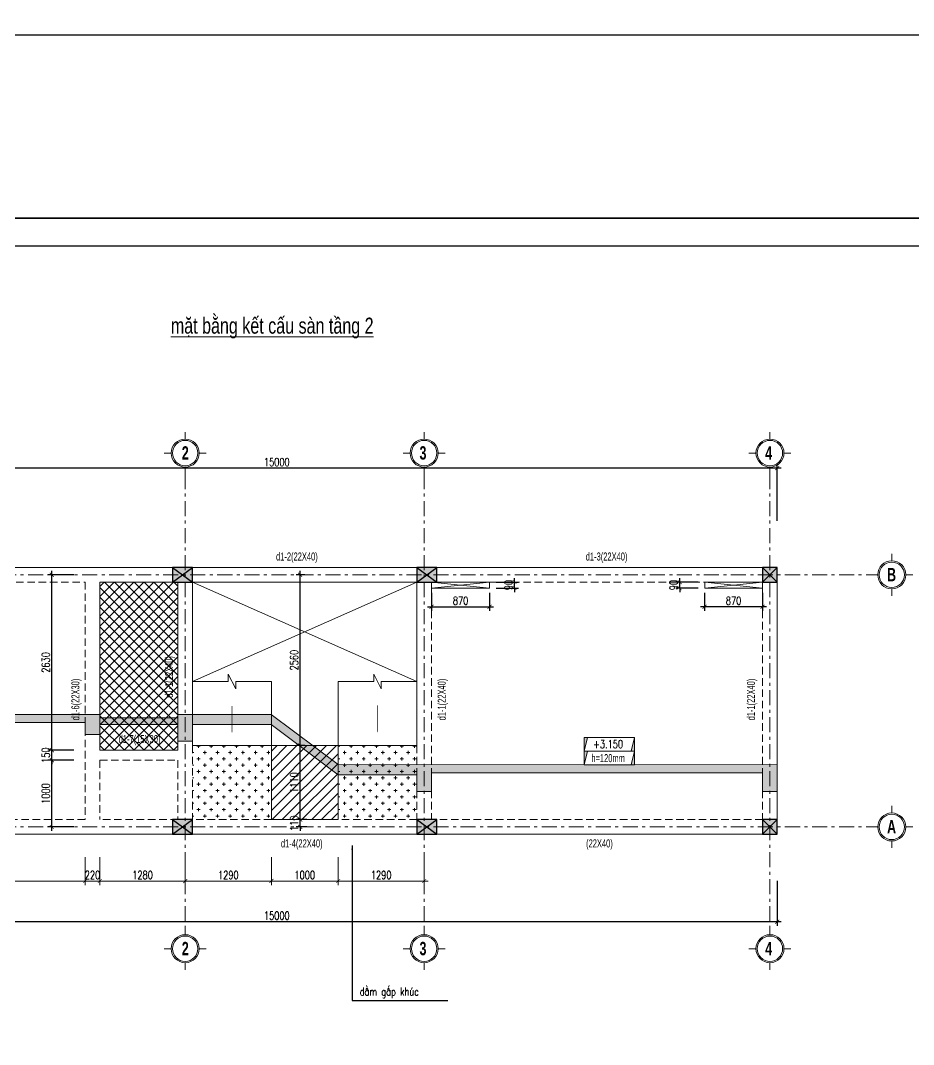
# Model space of a CAD drawing. Extents: x -2098986 to 943, y -1296280 to 73591.
# Drawn here: x -1839062 to -1825683, y -1156617 to -1141266 of the extents above; entities that cross this region are included whole.
import ezdxf
from ezdxf.enums import TextEntityAlignment as Align

# ---------------------------------------------------------------- set-up
doc = ezdxf.new("R2010")
doc.units = 0
doc.header["$LTSCALE"] = 150
doc.header["$PDMODE"] = 35
for name, pattern in [('_Tim', [9, 5, -1.5, 1, -1.5]), ('HIDDEN', [0.375, 0.25, -0.125]), ('KC.QDC A3$0$CONTINOUS', [0])]:
    doc.linetypes.add(name, pattern=pattern)
doc.layers.get('0').update_dxf_attribs({"lineweight": 18})
doc.layers.get('Defpoints').update_dxf_attribs({"lineweight": 18})
for name, color, linetype, lineweight in [('05.Text', 253, 'Continuous', 18), ('11.Khung bo', 32, 'Continuous', 50), ('12.Khung', 36, 'Continuous', 25), ('KCVN-THAY', 7, 'Continuous', 25), ('LS-CAT', 30, 'Continuous', 20), ('LS-DIM', 251, 'Continuous', 13), ('LS-HATCH', 147, 'Continuous', 9), ('LS-TEXT', 60, 'Continuous', 20), ('LS-THAY', 7, 'Continuous', 20), ('LS-TRUC', 108, '_Tim', 9)]:
    doc.layers.add(name, color=color, linetype=linetype, lineweight=lineweight)
doc.layers.add('DIM', color=1, linetype='Continuous')
doc.layers.add('HATCH', color=8, linetype='Continuous')
doc.layers.add('Tpl_Bound', color=1, linetype='Continuous', plot=False)
doc.styles.add('AVANTHB', font='')
doc.styles.add('KCVN-LEADER', font='vnromadi.shx', dxfattribs={"width": 0.7, "height": 4})
doc.styles.add('vnsimpli', font='vnsimli.shx', dxfattribs={"width": 0.75})
doc.styles.get('AVANTHB').set_extended_font_data('.VnAvantH', bold=True)
doc.dimstyles.new('D100(120)', dxfattribs={"dimtxt": 120, "dimasz": 60, "dimexe": 60, "dimexo": 0, "dimgap": 30, "dimtad": 1, "dimdec": 0, "dimdsep": 46, "dimtxsty": 'vnsimpli', "dimblk": 'ARCHTICK', "dimcen": 0, "dimdle": 60, "dimclrd": 256, "dimclre": 256, "dimclrt": 60, "dimadec": 0, "dimazin": 0, "dimtfac": 1, "dimtdec": 0, "dimtix": 1, "dimtmove": 0, "dimatfit": 3, "dimfxl": 1, "dimarcsym": 0})

# ---------------------------------------------------------------- blocks, each defined once
blk = doc.blocks.new('*U4')
at = {"layer": 'KCVN-THAY', "color": 140}
blk.add_lwpolyline([(214871.76, 86966.68), (215381.8, 86966.68), (215381.8, 86579.68), (214871.76, 86579.68)], close=True, dxfattribs=at)
blk = doc.blocks.new('100')
at = {"layer": '11.Khung bo', "const_width": 26.7}
blk.add_lwpolyline([(1860913, -945240), (1860913, -916940), (1896063, -916940), (1896063, -945240)], close=True, dxfattribs=at)
blk.add_lwpolyline([(1860913, -945240), (1860913, -916940), (1896063, -916940), (1896063, -945240)], close=True, dxfattribs=at)
blk.add_lwpolyline([(1860913, -945240), (1860913, -916940), (1896063, -916940), (1896063, -945240)], close=True, dxfattribs=at)
at = {"layer": '12.Khung'}
blk.add_lwpolyline([(1901579, -945940), (1901579, -916240), (1859580, -916240), (1859580, -945940)], close=True, dxfattribs=at)
blk.add_lwpolyline([(1901579, -945940), (1901579, -916240), (1859580, -916240), (1859580, -945940)], close=True, dxfattribs=at)
blk.add_lwpolyline([(1901579, -945940), (1901579, -916240), (1859580, -916240), (1859580, -945940)], close=True, dxfattribs=at)
blk = doc.blocks.new('DANHTRUC')
for p, q in [((980383, -947347), (980383, -947137)), ((979963, -947767), (979753, -947767)), ((980803, -947767), (981013, -947767)), ((980383, -948187), (980383, -948397))]:
    blk.add_line(p, q)
for radius in [420, 380]:
    blk.add_circle((980383, -947767), radius)
blk = doc.blocks.new('_ArchTick')
at = {"layer": 'DIM', "color": 0, "const_width": 0.15}
blk.add_lwpolyline([(-0.5, -0.5), (0.5, 0.5)], dxfattribs=at)
blk = doc.blocks.new('*D734')
at = {"layer": 'Defpoints', "color": 0, "transparency": 16777216}
for p in [(-1939457, -1050604), (-1939457, -1051394), (-1924457, -1051394)]:
    blk.add_point(p, dxfattribs=at)
at = {"layer": 'LS-DIM', "lineweight": -2, "transparency": 16777216}
for p, q in [((-1924397, -1050604), (-1939517, -1050604)), ((-1939457, -1051394), (-1939457, -1050544)), ((-1924457, -1051394), (-1924457, -1050544))]:
    blk.add_line(p, q, dxfattribs=at)
at = {"layer": 'LS-DIM', "lineweight": -2, "transparency": 16777216, "xscale": 60, "yscale": 60, "zscale": 60, "rotation": 180}
blk.add_blockref('_ArchTick', (-1939457, -1050604), dxfattribs=at)
at = {"layer": 'LS-DIM', "lineweight": -2, "transparency": 16777216, "xscale": 60, "yscale": 60, "zscale": 60}
blk.add_blockref('_ArchTick', (-1924457, -1050604), dxfattribs=at)
at = {"layer": 'LS-DIM', "color": 60, "transparency": 16777216, "insert": (-1931956, -1050514), "char_height": 120, "attachment_point": 5, "style": 'vnsimpli'}
blk.add_mtext('15000', dxfattribs=at)
blk = doc.blocks.new('*D744')
at = {"layer": 'Defpoints', "color": 0, "transparency": 16777216}
for p in [(-1939457, -1056794), (-1924457, -1056794), (-1939457, -1057404)]:
    blk.add_point(p, dxfattribs=at)
at = {"layer": 'LS-DIM', "lineweight": -2, "transparency": 16777216}
for p, q in [((-1939457, -1056794), (-1939457, -1057464)), ((-1924457, -1056794), (-1924457, -1057464)), ((-1924397, -1057404), (-1939517, -1057404))]:
    blk.add_line(p, q, dxfattribs=at)
at = {"layer": 'LS-DIM', "lineweight": -2, "transparency": 16777216, "xscale": 60, "yscale": 60, "zscale": 60, "rotation": 180}
blk.add_blockref('_ArchTick', (-1939457, -1057404), dxfattribs=at)
at = {"layer": 'LS-DIM', "lineweight": -2, "transparency": 16777216, "xscale": 60, "yscale": 60, "zscale": 60}
blk.add_blockref('_ArchTick', (-1924457, -1057404), dxfattribs=at)
at = {"layer": 'LS-DIM', "color": 60, "transparency": 16777216, "insert": (-1931956, -1057314), "char_height": 120, "attachment_point": 5, "style": 'vnsimpli'}
blk.add_mtext('15000', dxfattribs=at)
blk = doc.blocks.new('*D1244')
at = {"layer": 'Defpoints', "color": 0, "transparency": 16777216}
for p in [(-2059151, -1056088), (-2054631, -1056088), (-2054631, -1056447)]:
    blk.add_point(p, dxfattribs=at)
at = {"layer": 'LS-DIM', "linetype": 'KC.QDC A3$0$CONTINOUS', "lineweight": -2, "transparency": 16777216}
blk.add_line((-2059151, -1056088), (-2059151, -1056507), dxfattribs=at)
at = {"layer": 'LS-DIM', "lineweight": -2, "transparency": 16777216}
blk.add_line((-2054631, -1056088), (-2054631, -1056507), dxfattribs=at)
at = {"layer": 'LS-DIM', "linetype": 'Continuous', "lineweight": -2, "transparency": 16777216}
blk.add_line((-2059211, -1056447), (-2054571, -1056447), dxfattribs=at)
at = {"layer": 'LS-DIM', "lineweight": -2, "transparency": 16777216, "xscale": 60, "yscale": 60, "zscale": 60, "rotation": 180}
blk.add_blockref('_ArchTick', (-2059151, -1056447), dxfattribs=at)
at = {"layer": 'LS-DIM', "lineweight": -2, "transparency": 16777216, "xscale": 60, "yscale": 60, "zscale": 60}
blk.add_blockref('_ArchTick', (-2054631, -1056447), dxfattribs=at)
at = {"layer": 'LS-DIM', "color": 60, "transparency": 16777216, "insert": (-2056891, -1056357), "char_height": 120, "attachment_point": 5, "style": 'vnsimpli'}
blk.add_mtext('4520', dxfattribs=at)
blk = doc.blocks.new('*D1245')
at = {"layer": 'Defpoints', "color": 0, "transparency": 16777216}
for p in [(-2054631, -1056088), (-2054411, -1056088), (-2054411, -1056447)]:
    blk.add_point(p, dxfattribs=at)
at = {"layer": 'LS-DIM', "linetype": 'KC.QDC A3$0$CONTINOUS', "lineweight": -2, "transparency": 16777216}
blk.add_line((-2054631, -1056088), (-2054631, -1056507), dxfattribs=at)
at = {"layer": 'LS-DIM', "lineweight": -2, "transparency": 16777216}
blk.add_line((-2054411, -1056088), (-2054411, -1056507), dxfattribs=at)
at = {"layer": 'LS-DIM', "linetype": 'Continuous', "lineweight": -2, "transparency": 16777216}
for p, q in [((-2054631, -1056447), (-2054691, -1056447)), ((-2054631, -1056447), (-2054411, -1056447)), ((-2054411, -1056447), (-2054351, -1056447))]:
    blk.add_line(p, q, dxfattribs=at)
at = {"layer": 'LS-DIM', "lineweight": -2, "transparency": 16777216, "xscale": 60, "yscale": 60, "zscale": 60}
blk.add_blockref('_ArchTick', (-2054631, -1056447), dxfattribs=at)
at = {"layer": 'LS-DIM', "lineweight": -2, "transparency": 16777216, "xscale": 60, "yscale": 60, "zscale": 60, "rotation": 180}
blk.add_blockref('_ArchTick', (-2054411, -1056447), dxfattribs=at)
at = {"layer": 'LS-DIM', "color": 60, "transparency": 16777216, "insert": (-2054521, -1056357), "char_height": 120, "attachment_point": 5, "style": 'vnsimpli'}
blk.add_mtext('220', dxfattribs=at)
blk = doc.blocks.new('*D1246')
at = {"layer": 'Defpoints', "color": 0, "transparency": 16777216}
for p in [(-2054411, -1056088), (-2053131, -1056088), (-2053131, -1056447)]:
    blk.add_point(p, dxfattribs=at)
at = {"layer": 'LS-DIM', "linetype": 'KC.QDC A3$0$CONTINOUS', "lineweight": -2, "transparency": 16777216}
blk.add_line((-2054411, -1056088), (-2054411, -1056507), dxfattribs=at)
at = {"layer": 'LS-DIM', "lineweight": -2, "transparency": 16777216}
blk.add_line((-2053131, -1056088), (-2053131, -1056507), dxfattribs=at)
at = {"layer": 'LS-DIM', "linetype": 'Continuous', "lineweight": -2, "transparency": 16777216}
blk.add_line((-2054471, -1056447), (-2053071, -1056447), dxfattribs=at)
at = {"layer": 'LS-DIM', "lineweight": -2, "transparency": 16777216, "xscale": 60, "yscale": 60, "zscale": 60, "rotation": 180}
blk.add_blockref('_ArchTick', (-2054411, -1056447), dxfattribs=at)
at = {"layer": 'LS-DIM', "lineweight": -2, "transparency": 16777216, "xscale": 60, "yscale": 60, "zscale": 60}
blk.add_blockref('_ArchTick', (-2053131, -1056447), dxfattribs=at)
at = {"layer": 'LS-DIM', "color": 60, "transparency": 16777216, "insert": (-2053771, -1056357), "char_height": 120, "attachment_point": 5, "style": 'vnsimpli'}
blk.add_mtext('1280', dxfattribs=at)
blk = doc.blocks.new('*D1247')
at = {"layer": 'Defpoints', "color": 0, "transparency": 16777216}
for p in [(-2053131, -1056088), (-2051841, -1056088), (-2051841, -1056447)]:
    blk.add_point(p, dxfattribs=at)
at = {"layer": 'LS-DIM', "linetype": 'KC.QDC A3$0$CONTINOUS', "lineweight": -2, "transparency": 16777216}
blk.add_line((-2053131, -1056088), (-2053131, -1056507), dxfattribs=at)
at = {"layer": 'LS-DIM', "lineweight": -2, "transparency": 16777216}
blk.add_line((-2051841, -1056088), (-2051841, -1056507), dxfattribs=at)
at = {"layer": 'LS-DIM', "linetype": 'Continuous', "lineweight": -2, "transparency": 16777216}
blk.add_line((-2053191, -1056447), (-2051781, -1056447), dxfattribs=at)
at = {"layer": 'LS-DIM', "lineweight": -2, "transparency": 16777216, "xscale": 60, "yscale": 60, "zscale": 60, "rotation": 180}
blk.add_blockref('_ArchTick', (-2053131, -1056447), dxfattribs=at)
at = {"layer": 'LS-DIM', "lineweight": -2, "transparency": 16777216, "xscale": 60, "yscale": 60, "zscale": 60}
blk.add_blockref('_ArchTick', (-2051841, -1056447), dxfattribs=at)
at = {"layer": 'LS-DIM', "color": 60, "transparency": 16777216, "insert": (-2052486, -1056357), "char_height": 120, "attachment_point": 5, "style": 'vnsimpli'}
blk.add_mtext('1290', dxfattribs=at)
blk = doc.blocks.new('*D1248')
at = {"layer": 'Defpoints', "color": 0, "transparency": 16777216}
for p in [(-2051841, -1056088), (-2050841, -1056088), (-2050841, -1056447)]:
    blk.add_point(p, dxfattribs=at)
at = {"layer": 'LS-DIM', "linetype": 'KC.QDC A3$0$CONTINOUS', "lineweight": -2, "transparency": 16777216}
blk.add_line((-2051841, -1056088), (-2051841, -1056507), dxfattribs=at)
at = {"layer": 'LS-DIM', "lineweight": -2, "transparency": 16777216}
blk.add_line((-2050841, -1056088), (-2050841, -1056507), dxfattribs=at)
at = {"layer": 'LS-DIM', "linetype": 'Continuous', "lineweight": -2, "transparency": 16777216}
blk.add_line((-2051901, -1056447), (-2050781, -1056447), dxfattribs=at)
at = {"layer": 'LS-DIM', "lineweight": -2, "transparency": 16777216, "xscale": 60, "yscale": 60, "zscale": 60, "rotation": 180}
blk.add_blockref('_ArchTick', (-2051841, -1056447), dxfattribs=at)
at = {"layer": 'LS-DIM', "lineweight": -2, "transparency": 16777216, "xscale": 60, "yscale": 60, "zscale": 60}
blk.add_blockref('_ArchTick', (-2050841, -1056447), dxfattribs=at)
at = {"layer": 'LS-DIM', "color": 60, "transparency": 16777216, "insert": (-2051341, -1056357), "char_height": 120, "attachment_point": 5, "style": 'vnsimpli'}
blk.add_mtext('1000', dxfattribs=at)
blk = doc.blocks.new('*D1249')
at = {"layer": 'Defpoints', "color": 0, "transparency": 16777216}
for p in [(-2050841, -1056088), (-2049551, -1056088), (-2049551, -1056447)]:
    blk.add_point(p, dxfattribs=at)
at = {"layer": 'LS-DIM', "linetype": 'KC.QDC A3$0$CONTINOUS', "lineweight": -2, "transparency": 16777216}
blk.add_line((-2050841, -1056088), (-2050841, -1056507), dxfattribs=at)
at = {"layer": 'LS-DIM', "lineweight": -2, "transparency": 16777216}
blk.add_line((-2049551, -1056088), (-2049551, -1056507), dxfattribs=at)
at = {"layer": 'LS-DIM', "linetype": 'Continuous', "lineweight": -2, "transparency": 16777216}
blk.add_line((-2050901, -1056447), (-2049491, -1056447), dxfattribs=at)
at = {"layer": 'LS-DIM', "lineweight": -2, "transparency": 16777216, "xscale": 60, "yscale": 60, "zscale": 60, "rotation": 180}
blk.add_blockref('_ArchTick', (-2050841, -1056447), dxfattribs=at)
at = {"layer": 'LS-DIM', "lineweight": -2, "transparency": 16777216, "xscale": 60, "yscale": 60, "zscale": 60}
blk.add_blockref('_ArchTick', (-2049551, -1056447), dxfattribs=at)
at = {"layer": 'LS-DIM', "color": 60, "transparency": 16777216, "insert": (-2050196, -1056357), "char_height": 120, "attachment_point": 5, "style": 'vnsimpli'}
blk.add_mtext('1290', dxfattribs=at)
blk = doc.blocks.new('*D1237')
at = {"layer": 'Defpoints', "color": 0, "transparency": 16777216}
for p in [(-1838593, -1152355), (-1838263, -1152355), (-1838263, -1153355)]:
    blk.add_point(p, dxfattribs=at)
at = {"layer": 'LS-DIM', "lineweight": -2, "transparency": 16777216}
blk.add_line((-1838263, -1152355), (-1838653, -1152355), dxfattribs=at)
at = {"layer": 'LS-DIM', "linetype": 'Continuous', "lineweight": -2, "transparency": 16777216}
blk.add_line((-1838593, -1153415), (-1838593, -1152295), dxfattribs=at)
at = {"layer": 'LS-DIM', "linetype": 'KC.QDC A3$0$CONTINOUS', "lineweight": -2, "transparency": 16777216}
blk.add_line((-1838263, -1153355), (-1838653, -1153355), dxfattribs=at)
at = {"layer": 'LS-DIM', "lineweight": -2, "transparency": 16777216, "xscale": 60, "yscale": 60, "zscale": 60}
for p, rotation in [((-1838593, -1152355), 90), ((-1838593, -1153355), 270)]:
    blk.add_blockref('_ArchTick', p, dxfattribs=dict(at, rotation=rotation))
at = {"layer": 'LS-DIM', "color": 60, "transparency": 16777216, "insert": (-1838683, -1152855), "char_height": 120, "attachment_point": 5, "rotation": 90, "style": 'vnsimpli'}
blk.add_mtext('1000', dxfattribs=at)
blk = doc.blocks.new('*D1238')
at = {"layer": 'Defpoints', "color": 0, "transparency": 16777216}
for p in [(-1838593, -1152205), (-1838263, -1152205), (-1838263, -1152355)]:
    blk.add_point(p, dxfattribs=at)
at = {"layer": 'LS-DIM', "lineweight": -2, "transparency": 16777216}
blk.add_line((-1838263, -1152205), (-1838653, -1152205), dxfattribs=at)
at = {"layer": 'LS-DIM', "linetype": 'Continuous', "lineweight": -2, "transparency": 16777216}
for p, q in [((-1838593, -1152205), (-1838593, -1152145)), ((-1838593, -1152355), (-1838593, -1152205)), ((-1838593, -1152355), (-1838593, -1152415))]:
    blk.add_line(p, q, dxfattribs=at)
at = {"layer": 'LS-DIM', "linetype": 'KC.QDC A3$0$CONTINOUS', "lineweight": -2, "transparency": 16777216}
blk.add_line((-1838263, -1152355), (-1838653, -1152355), dxfattribs=at)
at = {"layer": 'LS-DIM', "lineweight": -2, "transparency": 16777216, "xscale": 60, "yscale": 60, "zscale": 60}
for p, rotation in [((-1838593, -1152205), 270), ((-1838593, -1152355), 90)]:
    blk.add_blockref('_ArchTick', p, dxfattribs=dict(at, rotation=rotation))
at = {"layer": 'LS-DIM', "color": 60, "transparency": 16777216, "insert": (-1838683, -1152280), "char_height": 120, "attachment_point": 5, "rotation": 90, "style": 'vnsimpli'}
blk.add_mtext('150', dxfattribs=at)
blk = doc.blocks.new('*D1239')
at = {"layer": 'Defpoints', "color": 0, "transparency": 16777216}
for p in [(-1838593, -1149575), (-1838263, -1149575), (-1838263, -1152205)]:
    blk.add_point(p, dxfattribs=at)
at = {"layer": 'LS-DIM', "lineweight": -2, "transparency": 16777216}
blk.add_line((-1838263, -1149575), (-1838653, -1149575), dxfattribs=at)
at = {"layer": 'LS-DIM', "linetype": 'Continuous', "lineweight": -2, "transparency": 16777216}
blk.add_line((-1838593, -1152265), (-1838593, -1149515), dxfattribs=at)
at = {"layer": 'LS-DIM', "linetype": 'KC.QDC A3$0$CONTINOUS', "lineweight": -2, "transparency": 16777216}
blk.add_line((-1838263, -1152205), (-1838653, -1152205), dxfattribs=at)
at = {"layer": 'LS-DIM', "lineweight": -2, "transparency": 16777216, "xscale": 60, "yscale": 60, "zscale": 60}
for p, rotation in [((-1838593, -1149575), 90), ((-1838593, -1152205), 270)]:
    blk.add_blockref('_ArchTick', p, dxfattribs=dict(at, rotation=rotation))
at = {"layer": 'LS-DIM', "color": 60, "transparency": 16777216, "insert": (-1838683, -1150890), "char_height": 120, "attachment_point": 5, "rotation": 90, "style": 'vnsimpli'}
blk.add_mtext('2630', dxfattribs=at)
blk = doc.blocks.new('*D1240')
at = {"layer": 'Defpoints', "color": 0, "transparency": 16777216}
for p in [(-1834872, -1153245), (-1834772, -1153245), (-1834772, -1153355)]:
    blk.add_point(p, dxfattribs=at)
at = {"layer": 'LS-DIM', "lineweight": -2, "transparency": 16777216}
blk.add_line((-1834772, -1153245), (-1834932, -1153245), dxfattribs=at)
at = {"layer": 'LS-DIM', "linetype": 'Continuous', "lineweight": -2, "transparency": 16777216}
for p, q in [((-1834872, -1153245), (-1834872, -1153185)), ((-1834872, -1153355), (-1834872, -1153245)), ((-1834872, -1153355), (-1834872, -1153415))]:
    blk.add_line(p, q, dxfattribs=at)
at = {"layer": 'LS-DIM', "linetype": 'KC.QDC A3$0$CONTINOUS', "lineweight": -2, "transparency": 16777216}
blk.add_line((-1834772, -1153355), (-1834932, -1153355), dxfattribs=at)
at = {"layer": 'LS-DIM', "lineweight": -2, "transparency": 16777216, "xscale": 60, "yscale": 60, "zscale": 60}
for p, rotation in [((-1834872, -1153245), 270), ((-1834872, -1153355), 90)]:
    blk.add_blockref('_ArchTick', p, dxfattribs=dict(at, rotation=rotation))
at = {"layer": 'LS-DIM', "color": 60, "transparency": 16777216, "insert": (-1834962, -1153300), "char_height": 120, "attachment_point": 5, "rotation": 90, "style": 'vnsimpli'}
blk.add_mtext('110', dxfattribs=at)
blk = doc.blocks.new('*D1241')
at = {"layer": 'Defpoints', "color": 0, "transparency": 16777216}
for p in [(-1834872, -1152135), (-1834803, -1152135), (-1834772, -1153245)]:
    blk.add_point(p, dxfattribs=at)
at = {"layer": 'LS-DIM', "linetype": 'Continuous', "lineweight": -2, "transparency": 16777216}
blk.add_line((-1834872, -1153305), (-1834872, -1152075), dxfattribs=at)
at = {"layer": 'LS-DIM', "lineweight": -2, "transparency": 16777216}
blk.add_line((-1834803, -1152135), (-1834932, -1152135), dxfattribs=at)
at = {"layer": 'LS-DIM', "linetype": 'KC.QDC A3$0$CONTINOUS', "lineweight": -2, "transparency": 16777216}
blk.add_line((-1834772, -1153245), (-1834932, -1153245), dxfattribs=at)
at = {"layer": 'LS-DIM', "lineweight": -2, "transparency": 16777216, "xscale": 60, "yscale": 60, "zscale": 60}
for p, rotation in [((-1834872, -1152135), 90), ((-1834872, -1153245), 270)]:
    blk.add_blockref('_ArchTick', p, dxfattribs=dict(at, rotation=rotation))
at = {"layer": 'LS-DIM', "color": 60, "transparency": 16777216, "insert": (-1834962, -1152690), "char_height": 120, "attachment_point": 5, "rotation": 90, "style": 'vnsimpli'}
blk.add_mtext('1110', dxfattribs=at)
blk = doc.blocks.new('*D1242')
at = {"layer": 'Defpoints', "color": 0, "transparency": 16777216}
for p in [(-1834872, -1149575), (-1834803, -1149575), (-1834803, -1152135)]:
    blk.add_point(p, dxfattribs=at)
at = {"layer": 'LS-DIM', "lineweight": -2, "transparency": 16777216}
blk.add_line((-1834803, -1149575), (-1834932, -1149575), dxfattribs=at)
at = {"layer": 'LS-DIM', "linetype": 'Continuous', "lineweight": -2, "transparency": 16777216}
blk.add_line((-1834872, -1152195), (-1834872, -1149515), dxfattribs=at)
at = {"layer": 'LS-DIM', "linetype": 'KC.QDC A3$0$CONTINOUS', "lineweight": -2, "transparency": 16777216}
blk.add_line((-1834803, -1152135), (-1834932, -1152135), dxfattribs=at)
at = {"layer": 'LS-DIM', "lineweight": -2, "transparency": 16777216, "xscale": 60, "yscale": 60, "zscale": 60}
for p, rotation in [((-1834872, -1149575), 90), ((-1834872, -1152135), 270)]:
    blk.add_blockref('_ArchTick', p, dxfattribs=dict(at, rotation=rotation))
at = {"layer": 'LS-DIM', "color": 60, "transparency": 16777216, "insert": (-1834962, -1150855), "char_height": 120, "attachment_point": 5, "rotation": 90, "style": 'vnsimpli'}
blk.add_mtext('2560', dxfattribs=at)
blk = doc.blocks.new('*D1250')
at = {"layer": 'Defpoints', "color": 0, "transparency": 16777216}
for p in [(-1832903, -1149847), (-1832033, -1149847), (-1832033, -1150054)]:
    blk.add_point(p, dxfattribs=at)
at = {"layer": 'LS-DIM', "linetype": 'KC.QDC A3$0$CONTINOUS', "lineweight": -2, "transparency": 16777216}
blk.add_line((-1832903, -1149847), (-1832903, -1150114), dxfattribs=at)
at = {"layer": 'LS-DIM', "lineweight": -2, "transparency": 16777216}
blk.add_line((-1832033, -1149847), (-1832033, -1150114), dxfattribs=at)
at = {"layer": 'LS-DIM', "linetype": 'Continuous', "lineweight": -2, "transparency": 16777216}
blk.add_line((-1832963, -1150054), (-1831973, -1150054), dxfattribs=at)
at = {"layer": 'LS-DIM', "lineweight": -2, "transparency": 16777216, "xscale": 60, "yscale": 60, "zscale": 60, "rotation": 180}
blk.add_blockref('_ArchTick', (-1832903, -1150054), dxfattribs=at)
at = {"layer": 'LS-DIM', "lineweight": -2, "transparency": 16777216, "xscale": 60, "yscale": 60, "zscale": 60}
blk.add_blockref('_ArchTick', (-1832033, -1150054), dxfattribs=at)
at = {"layer": 'LS-DIM', "color": 60, "transparency": 16777216, "insert": (-1832468, -1149964), "char_height": 120, "attachment_point": 5, "style": 'vnsimpli'}
blk.add_mtext('870', dxfattribs=at)
blk = doc.blocks.new('*D1251')
at = {"layer": 'Defpoints', "color": 0, "transparency": 16777216}
for p in [(-1828813, -1149847), (-1827943, -1149847), (-1828813, -1150054)]:
    blk.add_point(p, dxfattribs=at)
at = {"layer": 'LS-DIM', "lineweight": -2, "transparency": 16777216}
blk.add_line((-1828813, -1149847), (-1828813, -1150114), dxfattribs=at)
at = {"layer": 'LS-DIM', "linetype": 'KC.QDC A3$0$CONTINOUS', "lineweight": -2, "transparency": 16777216}
blk.add_line((-1827943, -1149847), (-1827943, -1150114), dxfattribs=at)
at = {"layer": 'LS-DIM', "linetype": 'Continuous', "lineweight": -2, "transparency": 16777216}
blk.add_line((-1827883, -1150054), (-1828873, -1150054), dxfattribs=at)
at = {"layer": 'LS-DIM', "lineweight": -2, "transparency": 16777216, "xscale": 60, "yscale": 60, "zscale": 60, "rotation": 180}
blk.add_blockref('_ArchTick', (-1828813, -1150054), dxfattribs=at)
at = {"layer": 'LS-DIM', "lineweight": -2, "transparency": 16777216, "xscale": 60, "yscale": 60, "zscale": 60}
blk.add_blockref('_ArchTick', (-1827943, -1150054), dxfattribs=at)
at = {"layer": 'LS-DIM', "color": 60, "transparency": 16777216, "insert": (-1828378, -1149964), "char_height": 120, "attachment_point": 5, "style": 'vnsimpli'}
blk.add_mtext('870', dxfattribs=at)
blk = doc.blocks.new('*D1252')
at = {"layer": 'Defpoints', "color": 0, "transparency": 16777216}
for p in [(-1831935, -1149685), (-1831935, -1149775), (-1831660, -1149685)]:
    blk.add_point(p, dxfattribs=at)
at = {"layer": 'LS-DIM', "linetype": 'Continuous', "lineweight": -2, "transparency": 16777216}
for p, q in [((-1831660, -1149685), (-1831660, -1149625)), ((-1831660, -1149775), (-1831660, -1149685)), ((-1831660, -1149775), (-1831660, -1149835))]:
    blk.add_line(p, q, dxfattribs=at)
at = {"layer": 'LS-DIM', "lineweight": -2, "transparency": 16777216}
blk.add_line((-1831935, -1149685), (-1831600, -1149685), dxfattribs=at)
at = {"layer": 'LS-DIM', "linetype": 'KC.QDC A3$0$CONTINOUS', "lineweight": -2, "transparency": 16777216}
blk.add_line((-1831935, -1149775), (-1831600, -1149775), dxfattribs=at)
at = {"layer": 'LS-DIM', "lineweight": -2, "transparency": 16777216, "xscale": 60, "yscale": 60, "zscale": 60}
for p, rotation in [((-1831660, -1149685), 270), ((-1831660, -1149775), 90)]:
    blk.add_blockref('_ArchTick', p, dxfattribs=dict(at, rotation=rotation))
at = {"layer": 'LS-DIM', "color": 60, "transparency": 16777216, "insert": (-1831750, -1149730), "char_height": 120, "attachment_point": 5, "rotation": 90, "style": 'vnsimpli'}
blk.add_mtext('90', dxfattribs=at)
blk = doc.blocks.new('*D1253')
at = {"layer": 'Defpoints', "color": 0, "transparency": 16777216}
for p in [(-1829186, -1149685), (-1828911, -1149685), (-1828911, -1149775)]:
    blk.add_point(p, dxfattribs=at)
at = {"layer": 'LS-DIM', "linetype": 'Continuous', "lineweight": -2, "transparency": 16777216}
for p, q in [((-1829186, -1149685), (-1829186, -1149625)), ((-1829186, -1149775), (-1829186, -1149685)), ((-1829186, -1149775), (-1829186, -1149835))]:
    blk.add_line(p, q, dxfattribs=at)
at = {"layer": 'LS-DIM', "lineweight": -2, "transparency": 16777216}
blk.add_line((-1828911, -1149685), (-1829246, -1149685), dxfattribs=at)
at = {"layer": 'LS-DIM', "linetype": 'KC.QDC A3$0$CONTINOUS', "lineweight": -2, "transparency": 16777216}
blk.add_line((-1828911, -1149775), (-1829246, -1149775), dxfattribs=at)
at = {"layer": 'LS-DIM', "lineweight": -2, "transparency": 16777216, "xscale": 60, "yscale": 60, "zscale": 60}
for p, rotation in [((-1829186, -1149685), 270), ((-1829186, -1149775), 90)]:
    blk.add_blockref('_ArchTick', p, dxfattribs=dict(at, rotation=rotation))
at = {"layer": 'LS-DIM', "color": 60, "transparency": 16777216, "insert": (-1829276, -1149730), "char_height": 120, "attachment_point": 5, "rotation": 90, "style": 'vnsimpli'}
blk.add_mtext('90', dxfattribs=at)
blk = doc.blocks.new('cot MB')
at = {"layer": 'LS-DIM'}
for points in [[(122684, -484996), (122601, -484996), (122601, -485336)], [(123863, -484996), (123780, -485336), (123863, -485336)]]:
    blk.add_hatch(color=256, dxfattribs=at).paths.add_polyline_path(points)
for p, q in [((122601, -485336), (122684, -484996)), ((123863, -484996), (123780, -485336))]:
    blk.add_line(p, q, dxfattribs=at)
blk.add_lwpolyline([(122601, -484996), (123863, -484996), (123863, -485336), (122601, -485336)], close=True, dxfattribs=at)
blk = doc.blocks.new('qqqe213123213')
at = {"layer": 'HATCH'}
h = blk.add_hatch(color=256, dxfattribs=at)
h.dxf.hatch_style = 1
h.paths.add_polyline_path([(-1933517, -1052314), (-1933217, -1052314), (-1933217, -1052094), (-1933517, -1052094)])
h = blk.add_hatch(color=256, dxfattribs=at)
h.dxf.hatch_style = 1
h.paths.add_polyline_path([(-1929857, -1052314), (-1929557, -1052314), (-1929557, -1052094), (-1929857, -1052094)])
h = blk.add_hatch(color=256, dxfattribs=at)
h.dxf.hatch_style = 1
h.paths.add_polyline_path([(-1924677, -1052314), (-1924457, -1052314), (-1924457, -1052094), (-1924677, -1052094)])
h = blk.add_hatch(color=256, dxfattribs=at)
h.dxf.hatch_style = 1
h.paths.add_polyline_path([(-1933517, -1056094), (-1933217, -1056094), (-1933217, -1055874), (-1933517, -1055874)])
h = blk.add_hatch(color=256, dxfattribs=at)
h.dxf.hatch_style = 1
h.paths.add_polyline_path([(-1929857, -1056094), (-1929557, -1056094), (-1929557, -1055874), (-1929857, -1055874)])
h = blk.add_hatch(color=256, dxfattribs=at)
h.dxf.hatch_style = 1
h.paths.add_polyline_path([(-1924677, -1056094), (-1924457, -1056094), (-1924457, -1055874), (-1924677, -1055874)])
at = {"layer": 'DIM'}
for p, q in [((-1933517, -1052094), (-1933217, -1052314)), ((-1933517, -1052314), (-1933217, -1052094)), ((-1929857, -1052094), (-1929557, -1052314)), ((-1929857, -1052314), (-1929557, -1052094)), ((-1924677, -1052094), (-1924457, -1052314)), ((-1924677, -1052314), (-1924457, -1052094)), ((-1933517, -1055874), (-1933217, -1056094)), ((-1933517, -1056094), (-1933217, -1055874)), ((-1929857, -1055874), (-1929557, -1056094)), ((-1929857, -1056094), (-1929557, -1055874)), ((-1924677, -1055874), (-1924457, -1056094)), ((-1924677, -1056094), (-1924457, -1055874))]:
    blk.add_line(p, q, dxfattribs=at)
for points in [[(-1933517, -1052314), (-1933217, -1052314), (-1933217, -1052094), (-1933517, -1052094)], [(-1929857, -1052314), (-1929557, -1052314), (-1929557, -1052094), (-1929857, -1052094)], [(-1924677, -1052314), (-1924457, -1052314), (-1924457, -1052094), (-1924677, -1052094)], [(-1933517, -1056094), (-1933217, -1056094), (-1933217, -1055874), (-1933517, -1055874)], [(-1929857, -1056094), (-1929557, -1056094), (-1929557, -1055874), (-1929857, -1055874)], [(-1924677, -1056094), (-1924457, -1056094), (-1924457, -1055874), (-1924677, -1055874)]]:
    blk.add_lwpolyline(points, close=True, dxfattribs=at)
at = {"layer": 'LS-TRUC', "ltscale": 0.3}
for p, q in [((-1933327, -1050694), (-1933327, -1057494)), ((-1929747, -1050694), (-1929747, -1057494)), ((-1924567, -1050694), (-1924567, -1057494)), ((-1941757, -1052204), (-1923057, -1052204)), ((-1941757, -1055984), (-1923057, -1055984))]:
    blk.add_line(p, q, dxfattribs=at)
at = {"layer": '05.Text', "xscale": 0.5, "yscale": 0.5, "zscale": 0.5}
for p in [(-2423519.7, -576495.7), (-2419939.7, -576495.7), (-2414758.7, -576495.7), (-2412933.7, -578320.7), (-2412933.7, -582100.7), (-2423519.7, -583925.7), (-2419939.7, -583925.7), (-2414758.7, -583925.7)]:
    blk.add_blockref('DANHTRUC', p, dxfattribs=at)
at = {"layer": '05.Text', "style": 'AVANTHB', "width": 0.7}
for s, p in [('2', (-1933378.8, -1050476.7)), ('3', (-1929817.8, -1050476.7)), ('4', (-1924637.8, -1050476.7)), ('B', (-1922812.8, -1052301.7)), ('A', (-1922812.8, -1056081.7)), ('2', (-1933378.8, -1057906.7)), ('3', (-1929817.8, -1057906.7)), ('4', (-1924637.8, -1057906.7))]:
    blk.add_text(s, height=200, dxfattribs=at).set_placement(p)
at = {"layer": 'LS-DIM'}
for base, p1, p2, picture, middle in [((-1939457, -1050604), (-1924457, -1051394), (-1939457, -1051394), '*D734', (-1931956, -1050604)), ((-1939457, -1057404), (-1924457, -1056794), (-1939457, -1056794), '*D744', (-1931956, -1057404))]:
    dim = blk.add_linear_dim(base=base, p1=p1, p2=p2, dimstyle='D100(120)', dxfattribs=at)
    dim.commit()
    dim.dimension.update_dxf_attribs({"geometry": picture, "text_midpoint": middle, "dimtype": 128})
blk = doc.blocks.new('qqwewqewqeq')
at = {"layer": 'LS-HATCH'}
h = blk.add_hatch(dxfattribs=at)
h.set_pattern_fill('ANSI37', color=256, scale=33)
h.paths.add_polyline_path([(-2054410.8, -1054486.6), (-2053240.8, -1054486.6), (-2053240.8, -1051966.6), (-2054410.8, -1051966.6)])
h = blk.add_hatch(dxfattribs=at)
h.set_pattern_fill('CROSS', color=256, scale=15)
h.paths.add_polyline_path([(-2051840.8, -1055526.6), (-2051840.8, -1054416.6), (-2053020.8, -1054416.6), (-2053020.8, -1055526.6)])
h.paths.add_polyline_path([(-2049660.8, -1054416.6), (-2050840.8, -1054416.6), (-2050840.8, -1055526.6), (-2049660.8, -1055526.6)])
h = blk.add_hatch(dxfattribs=at)
h.set_pattern_fill('ANSI31', color=256, scale=33)
h.paths.add_polyline_path([(-2051840.8, -1055526.6), (-2050840.8, -1055526.6), (-2050840.8, -1054416.6), (-2051840.8, -1054416.6)])
at = {"layer": 'LS-DIM', "linetype": 'HIDDEN', "ltscale": 3}
for p, q in [((-2059040.8, -1051966.6), (-2054630.8, -1051966.6)), ((-2054630.8, -1051966.6), (-2054630.8, -1055526.6)), ((-2049440.8, -1051966.6), (-2049440.8, -1051966.7)), ((-2048571.8, -1051966.6), (-2045347.8, -1051966.6)), ((-2049440.8, -1052056.2), (-2049440.8, -1055526.6)), ((-2044480.8, -1052056.2), (-2044480.8, -1055526.6)), ((-2053020.8, -1054416.6), (-2053020.8, -1055526.6)), ((-2049660.8, -1054416.6), (-2049660.8, -1055526.6)), ((-2054410.8, -1054636.6), (-2053240.8, -1054636.6)), ((-2054410.8, -1054636.6), (-2054410.8, -1055526.6)), ((-2053240.8, -1054636.6), (-2053240.8, -1055526.6)), ((-2054630.8, -1055526.6), (-2059040.8, -1055526.6)), ((-2053240.8, -1055526.6), (-2054410.8, -1055526.6)), ((-2051840.8, -1055526.6), (-2053020.8, -1055526.6)), ((-2049660.8, -1055526.6), (-2050840.8, -1055526.6)), ((-2044480.8, -1055526.6), (-2049440.8, -1055526.6))]:
    blk.add_line(p, q, dxfattribs=at)
at = {"layer": 'LS-DIM'}
for p, q in [((-2053020.8, -1053457), (-2049660.8, -1051966.6)), ((-2049660.8, -1053457), (-2053020.8, -1051966.6)), ((-2049441.8, -1051966.6), (-2048571.8, -1052056.2)), ((-2049439.8, -1052056.2), (-2048570.8, -1051966.6)), ((-2048571.8, -1051966.6), (-2048451, -1051966.6)), ((-2045347.8, -1051966.6), (-2044480.8, -1052056.2)), ((-2045347.8, -1052056.2), (-2044480.8, -1051966.6))]:
    blk.add_line(p, q, dxfattribs=at)
for points in [[(-2051840.8, -1053457), (-2052375.3, -1053457), (-2052375.3, -1053568), (-2052486.3, -1053346), (-2052486.3, -1053457), (-2053020.8, -1053457)], [(-2050840.8, -1053457), (-2050306.3, -1053457), (-2050306.3, -1053346), (-2050195.3, -1053568), (-2050195.3, -1053457), (-2049660.8, -1053457)]]:
    blk.add_lwpolyline(points, dxfattribs=at)
at = {"layer": 'LS-THAY'}
for p, q in [((-2060160.8, -1051746.6), (-2044260.8, -1051746.6)), ((-2044260.8, -1051746.6), (-2044260.8, -1055746.6)), ((-2054410.8, -1051966.6), (-2054410.8, -1054486.6)), ((-2054410.8, -1051966.6), (-2053240.8, -1051966.6)), ((-2053240.8, -1051966.6), (-2053240.8, -1054486.6)), ((-2053020.8, -1051966.6), (-2053020.8, -1054416.6)), ((-2053020.8, -1051966.6), (-2049660.8, -1051966.6)), ((-2049660.8, -1051966.6), (-2049660.8, -1054416.6)), ((-2051840.8, -1053457), (-2051840.8, -1055526.6)), ((-2054410.8, -1054486.6), (-2053240.8, -1054486.6)), ((-2050840.8, -1055526.6), (-2051840.8, -1055526.6)), ((-2044260.8, -1055746.6), (-2060160.8, -1055746.6))]:
    blk.add_line(p, q, dxfattribs=at)
for points in [[(-2049440.8, -1051966.6), (-2048570.8, -1051966.6), (-2048570.8, -1052056.2), (-2049440.8, -1052056.2)], [(-2045347.8, -1052056.2), (-2044480.8, -1052056.2), (-2044480.8, -1051966.6), (-2045347.8, -1051966.6)]]:
    blk.add_lwpolyline(points, close=True, dxfattribs=at)
for points in [[(-2050840.8, -1053457), (-2050840.8, -1055526.6)], [(-2049660.8, -1054416.6), (-2053020.8, -1054416.6)]]:
    blk.add_lwpolyline(points, dxfattribs=at)
for points in [[(-2052430.8, -1054220, 10.1, 10.1, 0), (-2052430.8, -1053933.7, 80.6, 0, 0), (-2052430.8, -1053816, 0, 0, 0)], [(-2050250.8, -1053816, 10.1, 10.1, 0), (-2050250.8, -1054102.3, 80.6, 0, 0), (-2050250.8, -1054220, 0, 0, 0)]]:
    blk.add_lwpolyline(points, format="xyseb", dxfattribs=at)
at = {"layer": 'DIM'}
blk.add_blockref('qqqe213123213', (-119803.8, 347.4), dxfattribs=at)
at = {"layer": 'LS-DIM'}
for base, p1, p2, picture, middle in [((-2054630.8, -1056446.6), (-2059150.8, -1056087.6), (-2054630.8, -1056087.6), '*D1244', (-2056890.8, -1056356.6)), ((-2054410.8, -1056446.6), (-2054630.8, -1056087.6), (-2054410.8, -1056087.6), '*D1245', (-2054520.8, -1056356.6)), ((-2053130.8, -1056446.6), (-2054410.8, -1056087.6), (-2053130.8, -1056087.6), '*D1246', (-2053770.8, -1056356.6)), ((-2051840.8, -1056446.6), (-2053130.8, -1056087.6), (-2051840.8, -1056087.6), '*D1247', (-2052485.8, -1056356.6)), ((-2050840.8, -1056446.6), (-2051840.8, -1056087.6), (-2050840.8, -1056087.6), '*D1248', (-2051340.8, -1056356.6)), ((-2049550.8, -1056446.6), (-2050840.8, -1056087.6), (-2049550.8, -1056087.6), '*D1249', (-2050195.8, -1056356.6))]:
    dim = blk.add_linear_dim(base=base, p1=p1, p2=p2, dimstyle='D100(120)', override={"dimtmove": 1, "dimfxl": 100, "dimarcsym": 1}, dxfattribs=at)
    dim.commit()
    dim.dimension.update_dxf_attribs({"geometry": picture, "text_midpoint": middle})

msp = doc.modelspace()

# ---------------------------------------------------------------- hatches: boundary and pattern name
at = {"layer": 'LS-DIM'}
h = msp.add_hatch(dxfattribs=at)
h.set_pattern_fill('BT-01', color=256, scale=33, pattern_type=2)
h.set_pattern_definition([(50, (216537.73, -97718.87), (236.69586, -20.708205), [24.75, -272.25]), (355, (216537.73, -97718.87), (-45.78794, 248.223404), [19.8, -217.8]), (100.4514, (216557.46, -97720.6), (190.908096, 227.51505), [21.034263, -231.376897]), (46.1842, (216537.73, -97652.87), (352.189546, -54.621275), [37.125, -408.375]), (96.6356, (216567.1, -97657.42), (308.438693, 321.458897), [31.551395, -347.06529]), (351.1842, (216537.73, -97652.87), (308.43844, 321.45914), [29.7, -326.7]), (21, (216570.73, -97669.37), (196.979327, -132.864234), [24.75, -272.25]), (326, (216570.73, -97669.37), (80.29406, 239.299515), [19.8, -217.8]), (71.4514, (216587.15, -97680.44), (277.273467, 106.435064), [21.034263, -231.376897]), (37.5, (216537.735, -97718.87), (4.0127523, 109.8549718), [0, -215.16, 0, -221.1, 0, -218.625]), (7.5, (216537.73, -97718.87), (86.8129474, 130.155865), [0, -126.06, 0, -210.21, 0, -83.325]), (327.5, (216464.145, -97718.87), (176.161404, -7.4431077), [0, -82.5, 0, -257.4, 0, -341.55]), (317.5, (216431.14, -97718.87), (192.451436, 33.034644), [0, -107.25, 0, -170.94, 0, -242.55]), (45, (216537.73, -97718.87), (-99.171726, 99.171726), []), (45, (216537.73, -97678.44), (-99.171726, 99.171726), [])])
edge = h.paths.add_edge_path()
edge.add_line((-1827723.1, -1152421.9), (-1827723.1, -1152821.9))
edge.add_line((-1827723.1, -1152821.9), (-1827943.1, -1152821.9))
edge.add_line((-1827943.1, -1152821.9), (-1827943.1, -1152541.9))
edge.add_line((-1827943.1, -1152541.9), (-1832904.1, -1152541.9))
edge.add_line((-1832904.1, -1152541.9), (-1832904.1, -1152821.9))
edge.add_line((-1832904.1, -1152821.9), (-1833124.1, -1152821.9))
edge.add_line((-1833124.1, -1152821.9), (-1833124.1, -1152571.9))
edge.add_line((-1833124.1, -1152571.9), (-1834303.9, -1152571.9))
edge.add_line((-1834303.9, -1152571.9), (-1835304.1, -1151821.9))
edge.add_line((-1835304.1, -1151821.9), (-1836484.1, -1151821.9))
edge.add_line((-1836484.1, -1151821.9), (-1836484.1, -1152071.9))
edge.add_line((-1836484.1, -1152071.9), (-1836704.1, -1152071.9))
edge.add_line((-1836704.1, -1152071.9), (-1836704.1, -1151821.9))
edge.add_line((-1836704.1, -1151821.9), (-1837874.1, -1151821.9))
edge.add_line((-1837874.1, -1151821.9), (-1837874.1, -1151971.9))
edge.add_line((-1837874.1, -1151971.9), (-1838094.1, -1151971.9))
edge.add_line((-1838094.1, -1151971.9), (-1838094.1, -1151791.9))
edge.add_line((-1838094.1, -1151791.9), (-1842503.1, -1151791.9))
edge.add_line((-1842503.1, -1151791.9), (-1842503.1, -1152071.8))
edge.add_line((-1842503.1, -1152071.8), (-1843623.1, -1152071.8))
edge.add_line((-1843623.1, -1152071.8), (-1843623.1, -1151671.8))
edge.add_line((-1843623.1, -1151671.8), (-1843473.1, -1151671.8))
edge.add_line((-1843473.1, -1151671.8), (-1843473.1, -1151951.8))
edge.add_line((-1843473.1, -1151951.8), (-1842723.1, -1151951.8))
edge.add_line((-1842723.1, -1151951.8), (-1842723.1, -1151671.9))
edge.add_line((-1842723.1, -1151671.9), (-1837874.1, -1151671.9))
edge.add_line((-1837874.1, -1151671.9), (-1837874.1, -1151721.9))
edge.add_line((-1837874.1, -1151721.9), (-1836704.1, -1151721.9))
edge.add_line((-1836704.1, -1151721.9), (-1836704.1, -1151671.9))
edge.add_line((-1836704.1, -1151671.9), (-1835304.1, -1151671.9))
edge.add_line((-1835304.1, -1151671.9), (-1834304.1, -1152421.8))
edge.add_line((-1834304.1, -1152421.8), (-1827723.1, -1152422.3))

# ---------------------------------------------------------------- linework, layer by layer
at = {"layer": 'LS-CAT'}
for points in [[(-1842723.1, -1151671.9), (-1837874.1, -1151671.9), (-1837874.1, -1151721.9), (-1836704.1, -1151721.9), (-1836704.1, -1151671.9), (-1835304.1, -1151671.9), (-1834304.1, -1152421.8), (-1827723.1, -1152422.3)], [(-1827723.1, -1152421.9), (-1827723.1, -1152821.9), (-1827943.1, -1152821.9), (-1827943.1, -1152541.9), (-1832904.1, -1152541.9), (-1832904.1, -1152821.9), (-1833124.1, -1152821.9), (-1833124.1, -1152571.9), (-1834303.9, -1152571.9), (-1835304.1, -1151821.9), (-1836484.1, -1151821.9), (-1836484.1, -1152071.9), (-1836704.1, -1152071.9), (-1836704.1, -1151821.9), (-1837874.1, -1151821.9), (-1837874.1, -1151971.9), (-1838094.1, -1151971.9), (-1838094.1, -1151791.9), (-1842503.1, -1151791.9)]]:
    msp.add_lwpolyline(points, dxfattribs=at)
at = {"layer": 'LS-THAY', "color": 140}
for points in [[(-1855203.6, -1090474.3), (-1290965.2, -1090473.8), (-1290965, -1141478.4), (-1855203.4, -1141478.9)], [(-1855203.4, -1141478.9), (-1290965, -1141478.4), (-1290965, -1180179.1), (-1855203.4, -1180179.1)]]:
    msp.add_lwpolyline(points, close=True, dxfattribs=at)
at = {"layer": 'Tpl_Bound', "color": 1}
msp.add_lwpolyline([(-1846978.5, -1162047.1), (-1846978.5, -1144227.1), (-1821778.5, -1144227.1), (-1821778.5, -1162047.1)], close=True, dxfattribs=at)

# ---------------------------------------------------------------- block references
at = {"layer": '05.Text', "xscale": 0.6000055114637588, "yscale": 0.6000055114637588, "zscale": 0.6000055114637588}
msp.add_blockref('100', (-2962736.5, -594478), dxfattribs=at)
at = {"layer": 'Defpoints', "xscale": 60, "yscale": 60, "zscale": 60}
msp.add_blockref('*U4', (-14741884.9, -6359479.5), dxfattribs=at)
at = {"layer": 'LS-DIM'}
msp.add_blockref('qqwewqewqeq', (216537.7, -97718.9), dxfattribs=at)
at = {"layer": 'LS-DIM', "xscale": 0.5999999998603016, "yscale": 0.5999999998603016, "zscale": 0.5999999998603016}
for p in [(-1904179.5, -861016.2), (-1904179.5, -861220.5)]:
    msp.add_blockref('cot MB', p, dxfattribs=at)

# ---------------------------------------------------------------- texts
at = {"layer": 'LS-TEXT', "style": 'KCVN-LEADER', "width": 0.75}
msp.add_text('%%UmÆt b»ng kÕt cÊu sµn tÇng 2', height=240, dxfattribs=at).set_placement((-1835290.7, -1145960.7), align=Align.CENTER)
at = {"layer": 'LS-TEXT', "color": 60, "style": 'KCVN-LEADER', "width": 0.7}
for s, p in [('d1-2(22X40)', (-1834920.9, -1149361.3)), ('d1-3(22X40)', (-1830280.9, -1149361.3)), ('d1-7(15X30)', (-1837278.5, -1152097.5)), ('h=120mm', (-1830257.9, -1152383.7)), ('d1-4(22X40)', (-1834848.1, -1153662.3)), ('(22X40)', (-1830388.1, -1153662.3))]:
    msp.add_text(s, height=120, dxfattribs=at).set_placement(p, align=Align.CENTER)
for s, p in [('d1-1(22X40)', (-1836776.7, -1151106.5)), ('d1-6(22X30)', (-1838179.7, -1151445.5)), ('d1-1(22X40)', (-1832690.9, -1151445.5)), ('d1-1(22X40)', (-1828057.9, -1151445.5))]:
    msp.add_text(s, height=120, rotation=90, dxfattribs=at).set_placement(p, align=Align.CENTER)
at = {"layer": 'LS-TEXT', "color": 60, "style": 'vnsimpli', "width": 0.75}
for s, p in [('+3.150', (-1830481.5, -1152173.5)), ('dÇm gÊp khóc', (-1833980.6, -1155884.5))]:
    msp.add_text(s, height=120, dxfattribs=at).set_placement(p)

# ---------------------------------------------------------------- dimensions: what is measured, and where the dimension line sits
at = {"layer": 'LS-DIM'}
for base, p1, p2, angle, override, picture, middle in [((-1838593.3, -1149575.4), (-1838263.2, -1152205.4), (-1838263.2, -1149575.4), 90, {"dimtmove": 1, "dimfxl": 100, "dimarcsym": 1}, '*D1239', (-1838683.3, -1150890.4)), ((-1834872.3, -1149575.4), (-1834803.1, -1152135.4), (-1834803.1, -1149575.4), 90, {"dimtmove": 1, "dimfxl": 100, "dimarcsym": 1}, '*D1242', (-1834962.3, -1150855.4)), ((-1831660.3, -1149685.4), (-1831935.3, -1149775), (-1831935.3, -1149685.4), 90, {"dimfxl": 100, "dimarcsym": 1}, '*D1252', (-1831750.3, -1149730.2)), ((-1829185.9, -1149685.4), (-1828910.9, -1149775), (-1828910.9, -1149685.4), 90, {"dimfxl": 100, "dimarcsym": 1}, '*D1253', (-1829275.9, -1149730.2)), ((-1828813.1, -1150053.9), (-1827943.1, -1149846.9), (-1828813.1, -1149846.9), 180, {"dimfxl": 100, "dimarcsym": 1}, '*D1251', (-1828378.1, -1149963.9)), ((-1834872.3, -1152135.4), (-1834772.3, -1153245.4), (-1834803.1, -1152135.4), 90, {"dimtmove": 1, "dimfxl": 100, "dimarcsym": 1}, '*D1241', (-1834962.3, -1152690.4)), ((-1838593.3, -1152205.4), (-1838263.2, -1152355.4), (-1838263.2, -1152205.4), 90, {"dimtmove": 1, "dimfxl": 100, "dimarcsym": 1}, '*D1238', (-1838683.3, -1152280.4)), ((-1838593.3, -1152355.4), (-1838263.2, -1153355.4), (-1838263.2, -1152355.4), 90, {"dimfxl": 100, "dimarcsym": 1}, '*D1237', (-1838683.3, -1152855.4)), ((-1834872.3, -1153245.4), (-1834772.3, -1153355.4), (-1834772.3, -1153245.4), 90, {"dimfxl": 100, "dimarcsym": 1}, '*D1240', (-1834962.3, -1153300.4))]:
    dim = msp.add_linear_dim(base=base, p1=p1, p2=p2, angle=angle, dimstyle='D100(120)', override=override, dxfattribs=at)
    dim.commit()
    dim.dimension.update_dxf_attribs({"geometry": picture, "text_midpoint": middle})
dim = msp.add_linear_dim(base=(-1832033.1, -1150053.9), p1=(-1832903.1, -1149846.9), p2=(-1832033.1, -1149846.9), dimstyle='D100(120)', override={"dimfxl": 100, "dimarcsym": 1}, dxfattribs=at)
dim.commit()
dim.dimension.update_dxf_attribs({"geometry": '*D1250', "text_midpoint": (-1832468.1, -1149963.9)})

# ---------------------------------------------------------------- leaders
msp.add_leader([(-1834095.3, -1153633.9), (-1834095.3, -1155956.9), (-1832657.3, -1155956.9)], dimstyle='D100(120)', override={"dimgap": 30, "dimtad": 0, "dimfxl": 100, "dimarcsym": 1}, dxfattribs=at)

doc.saveas('drawing.dxf')
